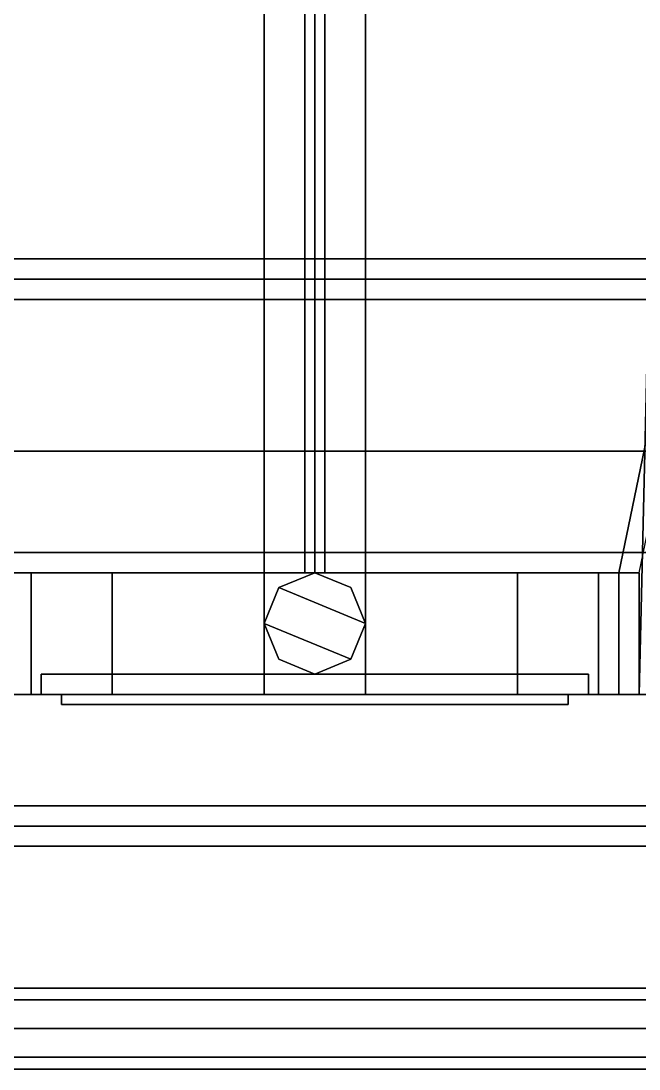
# Model space of a CAD drawing. Header units: millimetres. Extents: x -1 to 1, y -2.4 to 8.9.
# Drawn here: x -0.29 to 0.32, y -2.39 to -1.355 of the extents above; entities that cross this region are included whole.
import ezdxf

# ---------------------------------------------------------------- set-up
doc = ezdxf.new("R2010")
doc.units = ezdxf.units.MM
for name, color, linetype in [('cab_c4p', 7, 'Continuous'), ('frame', 5, 'Continuous'), ('frame_c4p', 5, 'Continuous')]:
    doc.layers.add(name, color=color, linetype=linetype)

msp = doc.modelspace()

# ---------------------------------------------------------------- linework, layer by layer
for points in [[(-0.3, -1.9, 1.43), (-0.05, -1.9, 1.49), (-0.05, -1.03, 1.51), (-0.48, -1.03, 1.43)], [(-0.05, -1.9, 1.49), (-0.01, -1.9, 1.49), (-0.01, -1.03, 1.51), (-0.05, -1.03, 1.51)], [(-0.01, -1.9, 1.49), (0, -1.9, 1.5), (0, -1.03, 1.52), (-0.01, -1.03, 1.51)], [(0, -1.9, 1.5), (0.01, -1.9, 1.49), (0.01, -1.03, 1.51), (0, -1.03, 1.52)], [(0.01, -1.9, 1.49), (0.05, -1.9, 1.49), (0.05, -1.03, 1.51), (0.01, -1.03, 1.51)], [(0.05, -1.9, 1.49), (0.3, -1.9, 1.43), (0.48, -1.03, 1.43), (0.05, -1.03, 1.51)], [(0.3, -1.9, 1.43), (0.32, -1.9, 1.39), (0.5, -1.03, 1.39), (0.48, -1.03, 1.43)], [(-0.28, -2.02, 0.59), (-0.32, -2.02, 0.69), (-0.32, -1.9, 0.69), (-0.28, -1.9, 0.59)], [(-0.3, -2.02, 1.43), (-0.05, -2.02, 1.49), (-0.05, -1.9, 1.49), (-0.3, -1.9, 1.43)], [(-0.2, -2.02, 0.55), (-0.28, -2.02, 0.59), (-0.28, -1.9, 0.59), (-0.2, -1.9, 0.55)], [(0.2, -2.02, 0.55), (-0.2, -2.02, 0.55), (-0.2, -1.9, 0.55), (0.2, -1.9, 0.55)], [(-0.05, -2.02, 1.49), (0.05, -2.02, 1.49), (0.05, -1.9, 1.49), (-0.05, -1.9, 1.49)], [(0, -1.9, 1.49), (-0.0354, -1.9146, 1.49), (-0.0354, -1.9146, 1.54), (0, -1.9, 1.54)], [(-0.0354, -1.9146, 1.54), (0.05, -1.95, 1.54), (0.0354, -1.9146, 1.54), (0, -1.9, 1.54)], [(0.0354, -1.9146, 1.49), (0, -1.9, 1.49), (0, -1.9, 1.54), (0.0354, -1.9146, 1.54)], [(0.05, -2.02, 1.49), (0.3, -2.02, 1.43), (0.3, -1.9, 1.43), (0.05, -1.9, 1.49)], [(0.28, -2.02, 0.59), (0.2, -2.02, 0.55), (0.2, -1.9, 0.55), (0.28, -1.9, 0.59)], [(0.32, -2.02, 0.69), (0.28, -2.02, 0.59), (0.28, -1.9, 0.59), (0.32, -1.9, 0.69)], [(0.3, -2.02, 1.43), (0.32, -2.02, 1.39), (0.32, -1.9, 1.39), (0.3, -1.9, 1.43)], [(-0.0354, -1.9146, 1.49), (-0.05, -1.95, 1.49), (-0.05, -1.95, 1.54), (-0.0354, -1.9146, 1.54)], [(-0.05, -1.95, 1.54), (0.0354, -1.9854, 1.54), (0.05, -1.95, 1.54), (-0.0354, -1.9146, 1.54)], [(0.05, -1.95, 1.49), (0.0354, -1.9146, 1.49), (0.0354, -1.9146, 1.54), (0.05, -1.95, 1.54)], [(-0.05, -1.95, 1.49), (-0.0354, -1.9854, 1.49), (-0.0354, -1.9854, 1.54), (-0.05, -1.95, 1.54)], [(-0.0354, -1.9854, 1.54), (0, -2, 1.54), (0.0354, -1.9854, 1.54), (-0.05, -1.95, 1.54)], [(0.0354, -1.9854, 1.49), (0.05, -1.95, 1.49), (0.05, -1.95, 1.54), (0.0354, -1.9854, 1.54)], [(-0.0354, -1.9854, 1.49), (0, -2, 1.49), (0, -2, 1.54), (-0.0354, -1.9854, 1.54)], [(0, -2, 1.49), (0.0354, -1.9854, 1.49), (0.0354, -1.9854, 1.54), (0, -2, 1.54)], [(-0.27, -2.02, 0.71), (0.27, -2.02, 0.71), (0.27, -2, 0.71), (-0.27, -2, 0.71)], [(0.27, -2.02, 1.36), (-0.27, -2.02, 1.36), (-0.27, -2, 1.36), (0.27, -2, 1.36)], [(-0.27, -2.02, 1.36), (-0.27, -2.02, 0.71), (-0.27, -2, 0.71), (-0.27, -2, 1.36)], [(-0.27, -2, 1.36), (-0.27, -2, 0.71), (0.27, -2, 0.71), (0.27, -2, 1.36)], [(0.27, -2.02, 0.71), (0.27, -2.02, 1.36), (0.27, -2, 1.36), (0.27, -2, 0.71)], [(-0.32, -2.02, 1.39), (0.32, -2.02, 1.39), (0.3, -2.02, 1.43), (-0.3, -2.02, 1.43)], [(-0.27, -2.02, 1.36), (0.27, -2.02, 1.36), (0.32, -2.02, 1.39), (-0.32, -2.02, 1.39)], [(-0.27, -2.02, 0.71), (-0.27, -2.02, 1.36), (-0.32, -2.02, 1.39), (-0.32, -2.02, 0.69)], [(0.27, -2.02, 0.71), (-0.27, -2.02, 0.71), (-0.32, -2.02, 0.69), (0.32, -2.02, 0.69)], [(0.32, -2.02, 0.69), (-0.32, -2.02, 0.69), (-0.28, -2.02, 0.59), (0.28, -2.02, 0.59)], [(-0.3, -2.02, 1.43), (0.3, -2.02, 1.43), (0.05, -2.02, 1.49), (-0.05, -2.02, 1.49)], [(0.28, -2.02, 0.59), (-0.28, -2.02, 0.59), (-0.2, -2.02, 0.55), (0.2, -2.02, 0.55)], [(-0.25, -2.02, 0.55), (-0.25, -2.03, 0.55), (-0.25, -2.03, 0.7), (-0.25, -2.02, 0.7)], [(-0.25, -2.02, 0.7), (-0.25, -2.03, 0.7), (0.25, -2.03, 0.7), (0.25, -2.02, 0.7)], [(0.25, -2.02, 0.55), (0.25, -2.03, 0.55), (-0.25, -2.03, 0.55), (-0.25, -2.02, 0.55)], [(0.25, -2.03, 0.7), (0.25, -2.03, 0.55), (0.25, -2.02, 0.55), (0.25, -2.02, 0.7)], [(0.27, -2.02, 1.36), (0.27, -2.02, 0.71), (0.32, -2.02, 0.69), (0.32, -2.02, 1.39)], [(-0.25, -2.03, 0.7), (-0.25, -2.03, 0.55), (0.25, -2.03, 0.55), (0.25, -2.03, 0.7)], [(0.46, -2.15, 0.92), (0.48, -2.13, 0.9), (-0.48, -2.13, 0.9), (-0.46, -2.15, 0.92)], [(0.48, -2.13, 0.9), (0.46, -2.15, 0.88), (-0.46, -2.15, 0.88), (-0.48, -2.13, 0.9)], [(0.48, -2.17, 0.9), (0.46, -2.15, 0.92), (-0.46, -2.15, 0.92), (-0.48, -2.17, 0.9)], [(0.46, -2.15, 0.88), (0.48, -2.17, 0.9), (-0.48, -2.17, 0.9), (-0.46, -2.15, 0.88)]]:
    msp.add_3dface(points)
at = {"layer": 'cab_c4p'}
for points in [[(-0.3, -1.9, 1.43), (-0.05, -1.9, 1.49), (-0.05, -1.03, 1.51), (-0.48, -1.03, 1.43)], [(-0.05, -1.9, 1.49), (-0.01, -1.9, 1.49), (-0.01, -1.03, 1.51), (-0.05, -1.03, 1.51)], [(-0.01, -1.9, 1.49), (0, -1.9, 1.5), (0, -1.03, 1.52), (-0.01, -1.03, 1.51)], [(0, -1.9, 1.5), (0.01, -1.9, 1.49), (0.01, -1.03, 1.51), (0, -1.03, 1.52)], [(0.01, -1.9, 1.49), (0.05, -1.9, 1.49), (0.05, -1.03, 1.51), (0.01, -1.03, 1.51)], [(0.05, -1.9, 1.49), (0.3, -1.9, 1.43), (0.48, -1.03, 1.43), (0.05, -1.03, 1.51)], [(0.3, -1.9, 1.43), (0.32, -1.9, 1.39), (0.5, -1.03, 1.39), (0.48, -1.03, 1.43)], [(-0.28, -2.02, 0.59), (-0.32, -2.02, 0.69), (-0.32, -1.9, 0.69), (-0.28, -1.9, 0.59)], [(-0.3, -2.02, 1.43), (-0.05, -2.02, 1.49), (-0.05, -1.9, 1.49), (-0.3, -1.9, 1.43)], [(-0.2, -2.02, 0.55), (-0.28, -2.02, 0.59), (-0.28, -1.9, 0.59), (-0.2, -1.9, 0.55)], [(0.2, -2.02, 0.55), (-0.2, -2.02, 0.55), (-0.2, -1.9, 0.55), (0.2, -1.9, 0.55)], [(-0.05, -2.02, 1.49), (0.05, -2.02, 1.49), (0.05, -1.9, 1.49), (-0.05, -1.9, 1.49)], [(0, -1.9, 1.49), (-0.0354, -1.9146, 1.49), (-0.0354, -1.9146, 1.54), (0, -1.9, 1.54)], [(-0.0354, -1.9146, 1.54), (0.05, -1.95, 1.54), (0.0354, -1.9146, 1.54), (0, -1.9, 1.54)], [(0.0354, -1.9146, 1.49), (0, -1.9, 1.49), (0, -1.9, 1.54), (0.0354, -1.9146, 1.54)], [(0.05, -2.02, 1.49), (0.3, -2.02, 1.43), (0.3, -1.9, 1.43), (0.05, -1.9, 1.49)], [(0.28, -2.02, 0.59), (0.2, -2.02, 0.55), (0.2, -1.9, 0.55), (0.28, -1.9, 0.59)], [(0.32, -2.02, 0.69), (0.28, -2.02, 0.59), (0.28, -1.9, 0.59), (0.32, -1.9, 0.69)], [(0.3, -2.02, 1.43), (0.32, -2.02, 1.39), (0.32, -1.9, 1.39), (0.3, -1.9, 1.43)], [(-0.0354, -1.9146, 1.49), (-0.05, -1.95, 1.49), (-0.05, -1.95, 1.54), (-0.0354, -1.9146, 1.54)], [(-0.05, -1.95, 1.54), (0.0354, -1.9854, 1.54), (0.05, -1.95, 1.54), (-0.0354, -1.9146, 1.54)], [(0.05, -1.95, 1.49), (0.0354, -1.9146, 1.49), (0.0354, -1.9146, 1.54), (0.05, -1.95, 1.54)], [(-0.05, -1.95, 1.49), (-0.0354, -1.9854, 1.49), (-0.0354, -1.9854, 1.54), (-0.05, -1.95, 1.54)], [(-0.0354, -1.9854, 1.54), (0, -2, 1.54), (0.0354, -1.9854, 1.54), (-0.05, -1.95, 1.54)], [(0.0354, -1.9854, 1.49), (0.05, -1.95, 1.49), (0.05, -1.95, 1.54), (0.0354, -1.9854, 1.54)], [(-0.0354, -1.9854, 1.49), (0, -2, 1.49), (0, -2, 1.54), (-0.0354, -1.9854, 1.54)], [(0, -2, 1.49), (0.0354, -1.9854, 1.49), (0.0354, -1.9854, 1.54), (0, -2, 1.54)], [(-0.27, -2, 1.36), (-0.27, -2, 0.71), (0.27, -2, 0.71), (0.27, -2, 1.36)], [(-0.27, -2.02, 1.36), (-0.27, -2.02, 0.71), (-0.27, -2, 0.71), (-0.27, -2, 1.36)], [(-0.27, -2.02, 0.71), (0.27, -2.02, 0.71), (0.27, -2, 0.71), (-0.27, -2, 0.71)], [(0.27, -2.02, 1.36), (-0.27, -2.02, 1.36), (-0.27, -2, 1.36), (0.27, -2, 1.36)], [(0.27, -2.02, 0.71), (0.27, -2.02, 1.36), (0.27, -2, 1.36), (0.27, -2, 0.71)], [(-0.27, -2.02, 0.71), (-0.27, -2.02, 1.36), (-0.32, -2.02, 1.39), (-0.32, -2.02, 0.69)], [(0.32, -2.02, 0.69), (-0.32, -2.02, 0.69), (-0.28, -2.02, 0.59), (0.28, -2.02, 0.59)], [(0.27, -2.02, 0.71), (-0.27, -2.02, 0.71), (-0.32, -2.02, 0.69), (0.32, -2.02, 0.69)], [(-0.27, -2.02, 1.36), (0.27, -2.02, 1.36), (0.32, -2.02, 1.39), (-0.32, -2.02, 1.39)], [(-0.32, -2.02, 1.39), (0.32, -2.02, 1.39), (0.3, -2.02, 1.43), (-0.3, -2.02, 1.43)], [(-0.3, -2.02, 1.43), (0.3, -2.02, 1.43), (0.05, -2.02, 1.49), (-0.05, -2.02, 1.49)], [(0.28, -2.02, 0.59), (-0.28, -2.02, 0.59), (-0.2, -2.02, 0.55), (0.2, -2.02, 0.55)], [(0.25, -2.02, 0.55), (0.25, -2.03, 0.55), (-0.25, -2.03, 0.55), (-0.25, -2.02, 0.55)], [(-0.25, -2.02, 0.7), (-0.25, -2.03, 0.7), (0.25, -2.03, 0.7), (0.25, -2.02, 0.7)], [(-0.25, -2.02, 0.55), (-0.25, -2.03, 0.55), (-0.25, -2.03, 0.7), (-0.25, -2.02, 0.7)], [(0.25, -2.03, 0.7), (0.25, -2.03, 0.55), (0.25, -2.02, 0.55), (0.25, -2.02, 0.7)], [(0.27, -2.02, 1.36), (0.27, -2.02, 0.71), (0.32, -2.02, 0.69), (0.32, -2.02, 1.39)], [(-0.25, -2.03, 0.7), (-0.25, -2.03, 0.55), (0.25, -2.03, 0.55), (0.25, -2.03, 0.7)], [(0.48, -2.13, 0.9), (0.46, -2.15, 0.88), (-0.46, -2.15, 0.88), (-0.48, -2.13, 0.9)], [(0.46, -2.15, 0.92), (0.48, -2.13, 0.9), (-0.48, -2.13, 0.9), (-0.46, -2.15, 0.92)], [(0.46, -2.15, 0.88), (0.48, -2.17, 0.9), (-0.48, -2.17, 0.9), (-0.46, -2.15, 0.88)], [(0.48, -2.17, 0.9), (0.46, -2.15, 0.92), (-0.46, -2.15, 0.92), (-0.48, -2.17, 0.9)]]:
    msp.add_3dface(points, dxfattribs=at)
at = {"layer": 'frame'}
for points in [[(0.35, -0.74, 0.55), (0.43, -0.74, 0.55), (0.39, -2.02, 0.55), (0.32, -2.02, 0.55)], [(0.32, -2.02, 0.69), (0.39, -2.02, 0.69), (0.43, -0.74, 0.69), (0.35, -0.74, 0.69)], [(0.35, -0.74, 0.69), (0.35, -0.74, 0.55), (0.32, -2.02, 0.55), (0.32, -2.02, 0.69)], [(0.59, -1.61, 0.44), (0.59, -1.59, 0.42), (-0.59, -1.59, 0.42), (-0.59, -1.61, 0.44)], [(0.59, -1.59, 0.42), (0.59, -1.61, 0.4), (-0.59, -1.61, 0.4), (-0.59, -1.59, 0.42)], [(0.59, -1.63, 0.42), (0.59, -1.61, 0.44), (-0.59, -1.61, 0.44), (-0.59, -1.63, 0.42)], [(0.59, -1.61, 0.4), (0.59, -1.63, 0.42), (-0.59, -1.63, 0.42), (-0.59, -1.61, 0.4)], [(-0.48, -1.78, 0.29), (0.48, -1.78, 0.29), (0.48, -1.88, 0.29), (-0.48, -1.88, 0.29)], [(-0.34, -1.78, 0.34), (0.34, -1.78, 0.34), (0.48, -1.78, 0.29), (-0.48, -1.78, 0.29)], [(-0.34, -1.88, 0.34), (0.34, -1.88, 0.34), (0.34, -1.78, 0.34), (-0.34, -1.78, 0.34)], [(-0.48, -1.88, 0.29), (0.48, -1.88, 0.29), (0.34, -1.88, 0.34), (-0.34, -1.88, 0.34)], [(0.99, -2.3217, 0.5383), (0.99, -2.31, 0.51), (-0.99, -2.31, 0.51), (-0.99, -2.3217, 0.5383)], [(0.99, -2.31, 0.51), (0.99, -2.3217, 0.4817), (-0.99, -2.3217, 0.4817), (-0.99, -2.31, 0.51)], [(0.99, -2.35, 0.55), (0.99, -2.3217, 0.5383), (-0.99, -2.3217, 0.5383), (-0.99, -2.35, 0.55)], [(0.99, -2.3217, 0.4817), (0.99, -2.35, 0.47), (-0.99, -2.35, 0.47), (-0.99, -2.3217, 0.4817)], [(0.99, -2.3783, 0.5383), (0.99, -2.35, 0.55), (-0.99, -2.35, 0.55), (-0.99, -2.3783, 0.5383)], [(0.99, -2.35, 0.47), (0.99, -2.3783, 0.4817), (-0.99, -2.3783, 0.4817), (-0.99, -2.35, 0.47)], [(0.99, -2.39, 0.51), (0.99, -2.3783, 0.5383), (-0.99, -2.3783, 0.5383), (-0.99, -2.39, 0.51)], [(0.99, -2.3783, 0.4817), (0.99, -2.39, 0.51), (-0.99, -2.39, 0.51), (-0.99, -2.3783, 0.4817)]]:
    msp.add_3dface(points, dxfattribs=at)
at = {"layer": 'frame_c4p'}
for points in [[(0.35, -0.74, 0.69), (0.35, -0.74, 0.55), (0.32, -2.02, 0.55), (0.32, -2.02, 0.69)], [(0.32, -2.02, 0.69), (0.39, -2.02, 0.69), (0.43, -0.74, 0.69), (0.35, -0.74, 0.69)], [(0.35, -0.74, 0.55), (0.43, -0.74, 0.55), (0.39, -2.02, 0.55), (0.32, -2.02, 0.55)], [(0.59, -1.59, 0.42), (0.59, -1.61, 0.4), (-0.59, -1.61, 0.4), (-0.59, -1.59, 0.42)], [(0.59, -1.61, 0.44), (0.59, -1.59, 0.42), (-0.59, -1.59, 0.42), (-0.59, -1.61, 0.44)], [(0.59, -1.61, 0.4), (0.59, -1.63, 0.42), (-0.59, -1.63, 0.42), (-0.59, -1.61, 0.4)], [(0.59, -1.63, 0.42), (0.59, -1.61, 0.44), (-0.59, -1.61, 0.44), (-0.59, -1.63, 0.42)], [(-0.34, -1.78, 0.34), (0.34, -1.78, 0.34), (0.48, -1.78, 0.29), (-0.48, -1.78, 0.29)], [(-0.48, -1.78, 0.29), (0.48, -1.78, 0.29), (0.48, -1.88, 0.29), (-0.48, -1.88, 0.29)], [(-0.34, -1.88, 0.34), (0.34, -1.88, 0.34), (0.34, -1.78, 0.34), (-0.34, -1.78, 0.34)], [(-0.48, -1.88, 0.29), (0.48, -1.88, 0.29), (0.34, -1.88, 0.34), (-0.34, -1.88, 0.34)], [(0.99, -2.31, 0.51), (0.99, -2.3217, 0.4817), (-0.99, -2.3217, 0.4817), (-0.99, -2.31, 0.51)], [(0.99, -2.3217, 0.5383), (0.99, -2.31, 0.51), (-0.99, -2.31, 0.51), (-0.99, -2.3217, 0.5383)], [(0.99, -2.35, 0.55), (0.99, -2.3217, 0.5383), (-0.99, -2.3217, 0.5383), (-0.99, -2.35, 0.55)], [(0.99, -2.3217, 0.4817), (0.99, -2.35, 0.47), (-0.99, -2.35, 0.47), (-0.99, -2.3217, 0.4817)], [(0.99, -2.3783, 0.5383), (0.99, -2.35, 0.55), (-0.99, -2.35, 0.55), (-0.99, -2.3783, 0.5383)], [(0.99, -2.35, 0.47), (0.99, -2.3783, 0.4817), (-0.99, -2.3783, 0.4817), (-0.99, -2.35, 0.47)], [(0.99, -2.3783, 0.4817), (0.99, -2.39, 0.51), (-0.99, -2.39, 0.51), (-0.99, -2.3783, 0.4817)], [(0.99, -2.39, 0.51), (0.99, -2.3783, 0.5383), (-0.99, -2.3783, 0.5383), (-0.99, -2.39, 0.51)]]:
    msp.add_3dface(points, dxfattribs=at)

doc.saveas('drawing.dxf')
